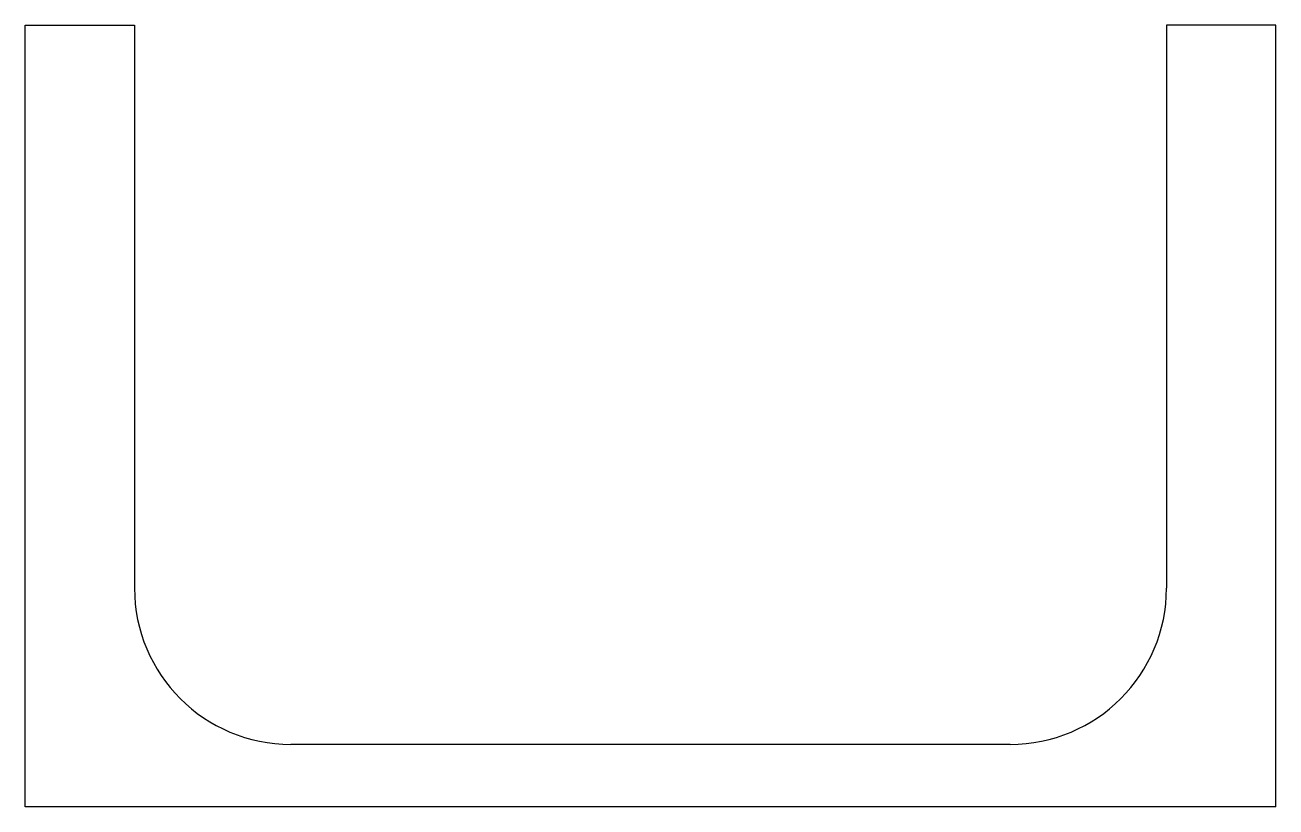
# Model space of a CAD drawing. Extents: x -40 to 40, y 0 to 50.
import ezdxf

# ---------------------------------------------------------------- set-up
doc = ezdxf.new("R2010")
doc.units = 0

msp = doc.modelspace()

# ---------------------------------------------------------------- linework, layer by layer
for p, q in [((-40, 0), (-40, 50)), ((-40, 50), (-33, 50)), ((-33, 50), (-33, 14)), ((33, 50), (33, 14)), ((40, 50), (33, 50)), ((40, 0), (40, 50)), ((23, 4), (-23, 4)), ((40, 0), (-40, 0))]:
    msp.add_line(p, q)
for centre, start, end in [((-23, 14), 180, 270), ((23, 14), 270, 0)]:
    msp.add_arc(centre, 10, start, end)

doc.saveas('drawing.dxf')
